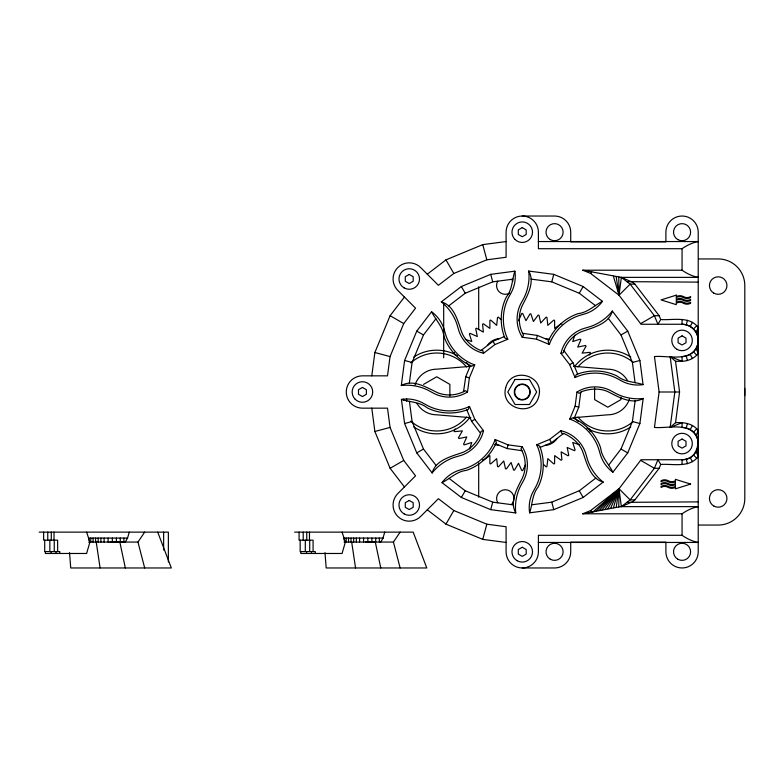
<?xml version="1.0" encoding="UTF-8"?>
<svg xmlns="http://www.w3.org/2000/svg" width="784" height="784" viewBox="0 0 784 784"><rect width="100%" height="100%" fill="white"/><g stroke="black" fill="none" stroke-linecap="round" stroke-linejoin="round"><path stroke-width="1.18" d="M618.772 506.944L621.349 506.631L630.13 499.888L654.385 468.293L657.923 459.738L660.726 464.451L659.138 468.293L634.883 499.888L630.13 499.888L619.017 488.775L590.675 510.521L582.767 513.794L618.772 506.944L619.017 488.775L641.057 459.738L682.06 459.738C698.23 459.649 699.083 442.627 698.221 430.641C693.154 423.478 683.697 422.096 675.534 422.703L670.163 427.417L674.828 392L670.163 356.583L682.06 361.297C688.215 361.052 694.546 358.445 698.221 353.359L697.662 336.238L698.221 327.487C689.538 315.795 673.005 320.401 660.726 319.549L657.923 324.262L654.385 315.707L630.13 284.112L621.349 277.369L582.767 270.206L590.675 273.479L619.017 295.225L641.057 324.262L682.06 324.262C689.205 324.302 695.78 329.349 697.662 336.238M660.726 319.549L659.138 315.707L634.883 284.112L630.13 284.112L619.017 295.225L621.349 277.369L698.221 277.369A192.639 76.371 85 0 1 682.06 270.206L582.767 270.206M371.792 375.84L374.87 352.506L390.109 315.707L404.436 297.038M390.05 356.583L387.512 375.84L362.433 375.84A16.16 16.16 0 0 0 346.273 392A16.16 16.16 0 0 0 362.433 408.16L387.512 408.16L390.05 427.417L403.721 460.433L415.549 475.849L397.811 493.577A16.16 16.16 0 0 0 397.811 516.431A16.16 16.16 0 0 0 420.665 516.431L438.403 498.693L453.818 510.521L486.825 524.192L506.092 526.73L506.092 551.809A16.16 16.16 0 0 0 522.242 567.969L554.562 567.969A16.16 16.16 0 0 0 570.713 551.809L570.713 542.165L665.9 542.175L665.9 551.809A16.16 16.16 0 0 0 682.06 567.969A16.16 16.16 0 0 0 698.221 551.809L698.221 232.191A16.16 16.16 0 0 0 682.06 216.031A16.16 16.16 0 0 0 665.9 232.191L665.9 241.864L570.713 241.864L570.713 232.191A16.16 16.16 0 0 0 554.562 216.031L522.242 216.031A16.16 16.16 0 0 0 506.092 232.191L506.092 257.27L486.825 259.808L453.818 273.479L438.403 285.307L420.665 267.569A16.16 16.16 0 0 0 397.811 267.569A16.16 16.16 0 0 0 397.811 290.423L415.549 308.151L403.721 323.567L390.05 356.583L374.87 352.506M401.3 385.542L404.603 360.473L416.765 331.103L431.582 311.787L433.278 313.071A34.584 34.584 0 0 1 443.803 328.3L445.91 335.464A48.059 48.059 0 0 0 471.713 363.727L474.722 364.913L469.371 377.829L467.499 392L464.491 393.646A34.3 34.3 0 0 1 434.336 393.646L427.741 390.06A48.334 48.334 0 0 0 402.29 385.405L401.3 385.542C413.178 378.682 427.045 387.796 437.972 392.872C446.841 396.263 457.199 395.499 465.402 390.687L467.499 392M409.356 383.17L412.08 362.482L423.478 334.974L435.924 318.755M470.4 365.481L465.696 376.849L463.54 391.706M575.123 406.171L576.985 392L580.003 390.354A34.3 34.3 0 0 1 610.158 390.354L616.753 393.94A48.334 48.334 0 0 0 642.204 398.595L643.194 398.458L639.891 423.527L627.729 452.897L612.902 472.213L611.216 470.929A34.584 34.584 0 0 1 600.691 455.7L598.574 448.536A48.059 48.059 0 0 0 572.781 420.273L569.772 419.087L575.123 406.171L578.798 407.151L574.084 418.519M578.798 407.151L580.787 392C589.294 388.57 600.426 387.619 609.207 392.294C619.076 397.419 632.433 404.848 643.194 398.458M608.57 465.245L621.016 449.026L632.404 421.518L635.128 400.83M697.662 344.607C691.988 362.914 668.095 355.221 654.444 356.583L659.109 392L654.444 427.417C668.095 428.779 691.988 421.086 697.662 439.393M675.534 422.703L679.571 392L675.534 361.297L670.163 356.583M616.195 507.277L619.017 488.775L592.812 512.079M469.626 448.948L471.772 442.47L464.157 444.9L463.569 444.244L466.774 436.923L458.944 438.54L458.424 437.825L462.384 430.877L454.426 431.661L453.985 430.906L455.22 428.907M574.868 335.052L572.722 341.53L580.336 339.1L580.924 339.756L577.72 347.077L585.55 345.46L586.069 346.175L582.11 353.123L590.068 352.339L590.509 353.094L589.274 355.093M129.291 532.13L127.537 538.069L125.264 542.058L112.328 542.058L112.347 538.069M384.748 532.13L382.994 538.069L380.72 542.058L344.049 542.058M506.092 542.45L482.758 539.382L486.825 524.192M490.725 509.649L461.345 497.477L442.039 482.66L443.323 480.964A34.584 34.584 0 0 1 458.552 470.439L465.716 468.332A48.059 48.059 0 0 0 493.969 442.529L495.155 439.53L508.081 444.881L522.242 446.743L523.898 449.751A34.3 34.3 0 0 1 523.898 479.906L520.302 486.511A48.334 48.334 0 0 0 515.656 511.962L515.784 512.952L490.725 509.649L492.724 502.162L465.226 490.764L448.997 478.318M495.733 443.842L507.091 448.546L508.081 444.881M536.413 339.119L549.329 344.47L550.515 341.471A48.059 48.059 0 0 1 578.778 315.668L585.942 313.561A34.584 34.584 0 0 0 601.171 303.036L602.455 301.34L583.149 286.523L553.769 274.351L528.7 271.048L528.837 272.038A48.334 48.334 0 0 1 524.192 297.489L520.596 304.094A34.3 34.3 0 0 0 520.596 334.249L522.242 337.257L536.413 339.119L537.403 335.454L548.761 340.158M595.487 305.682L579.268 293.236L551.76 281.838L553.769 274.351M686.245 324.811L687.46 320.264M686.245 427.976L687.46 423.419M432.16 472.958C435.708 459.708 451.956 456.347 463.266 452.211C471.939 448.33 478.72 440.471 481.121 431.269L483.532 430.71L474.839 419.371L469.489 406.455L466.519 407.739A48.059 48.059 0 0 1 428.299 405.994L421.743 402.427A34.584 34.584 0 0 0 406.641 398.958L401.418 399.389L404.603 423.527L416.765 452.897L432.16 472.958L432.758 472.164A48.334 48.334 0 0 1 454.044 457.454L461.247 455.328A34.3 34.3 0 0 0 482.572 434.003L483.532 430.71M612.333 311.042C608.786 324.292 592.537 327.653 581.218 331.789C572.555 335.67 565.774 343.529 563.373 352.731L560.952 353.29L569.654 364.629L575.005 377.545L577.965 376.261A48.059 48.059 0 0 1 616.195 378.006L622.751 381.573A34.584 34.584 0 0 0 640.969 384.895L643.066 384.611L639.891 360.473L627.729 331.103L612.333 311.042L611.736 311.836A48.334 48.334 0 0 1 590.45 326.546L583.237 328.672A34.3 34.3 0 0 0 561.922 349.997L560.952 353.29M441.294 301.909L442.088 302.516A48.334 48.334 0 0 1 456.798 323.802L458.924 331.005A34.3 34.3 0 0 0 480.239 352.33L483.532 353.29L494.871 344.588L507.797 339.237L506.503 336.277A48.059 48.059 0 0 1 508.248 298.047L511.815 291.491A34.584 34.584 0 0 0 515.147 273.283L514.863 271.176L490.725 274.351L461.345 286.523L441.294 301.909C454.544 305.466 457.895 321.714 462.041 333.024C465.392 341.305 473.36 347.312 480.847 350.605L492.969 341.295L504.337 336.591M603.2 482.091L602.406 481.484A48.334 48.334 0 0 1 587.696 460.198L585.57 452.995A34.3 34.3 0 0 0 564.255 431.67L560.952 430.71L549.613 439.412L536.697 444.763L537.981 447.723A48.059 48.059 0 0 1 536.246 485.953L532.669 492.509A34.584 34.584 0 0 0 529.347 510.717L529.631 512.824L553.769 509.649L583.149 497.477L603.2 482.091C589.95 478.534 586.589 462.286 582.453 450.976C579.102 442.695 571.134 436.688 563.647 433.395L551.515 442.705L540.156 447.409M613.431 507.718L619.017 488.775L595.938 511.305M514.863 271.176C511.942 279.81 512.432 289.531 506.307 297.097C500.094 309.749 499.575 324.958 504.857 338.012L507.797 339.237M529.631 512.824C532.552 504.19 532.062 494.469 538.187 486.903C544.4 474.251 544.919 459.042 539.637 445.988L536.697 444.763M518.508 320.715L521.801 313.433L522.683 313.433L525.986 320.715L530.023 313.816L530.895 313.914L533.414 321.499L538.147 315.06L539.01 315.246L540.725 323.057L546.105 317.148L546.938 317.412L547.83 325.36L553.798 320.048L554.602 320.401L554.651 328.398L561.148 323.743L561.912 324.184M469.489 406.455L468.264 409.385C455.2 414.667 439.991 414.158 427.349 407.935C419.783 401.82 410.052 402.31 401.418 399.389M575.005 377.545L576.23 374.615C589.284 369.333 604.503 369.842 617.145 376.065C624.711 382.18 634.442 381.69 643.066 384.611M525.505 464.775L522.683 470.567L521.801 470.567L518.508 463.285L514.471 470.184L513.598 470.086L511.08 462.501L506.346 468.94L505.484 468.754L503.769 460.943L498.389 466.852L497.546 466.588L496.664 458.64L490.696 463.952L489.892 463.599L489.843 455.602L483.346 460.257L482.581 459.816M610.667 508.179L619.017 488.775L621.349 506.631L698.221 506.631A192.639 76.371 -85 0 0 682.06 513.794L582.767 513.794M696.055 332.347L698.221 327.487M696.055 435.502L698.221 430.641M607.904 508.669L619.017 488.775L599.064 510.551M454.426 352.339L453.985 353.094L455.22 355.093M427.29 509.806L445.959 524.133L453.818 510.521M461.345 497.477L465.226 490.764M579.268 293.236L583.149 286.523M590.675 273.479L591.744 271.627M590.068 431.661L590.509 430.906L589.274 428.907M690.136 326.428L692.497 322.351M690.136 429.583L692.497 425.506M522.242 337.257L523.555 335.16C518.244 326.105 517.901 314.443 522.536 305.045C527.671 295.166 535.1 281.809 528.7 271.048M522.242 446.743L520.939 448.84C526.25 457.895 526.593 469.557 521.948 478.955C516.823 488.834 509.394 502.191 515.784 512.952M144.677 567.969L137.964 542.067L144.677 532.13M400.134 567.969L393.421 542.067L400.134 532.13M604.954 509.286L619.017 488.775L602.014 509.904M660.726 464.451C673.005 463.599 689.538 468.205 698.221 456.513L697.662 447.762M693.487 328.996L696.819 325.664M693.487 432.151L696.819 428.819M427.29 274.194L445.959 259.867L482.758 244.618L506.092 241.55M448.664 305.936L465.226 293.236L492.724 281.838L513.001 279.173M531.493 504.827L551.76 502.162L579.268 490.764L595.83 478.064M634.883 499.888L632.286 501.878L621.349 506.631M423.536 384.395L436.708 376.79L449.879 384.395L449.879 396.096M404.436 486.962L390.109 468.293L403.721 460.433M416.765 452.897L423.478 449.026L412.08 421.518L409.415 401.241M466.833 409.905L471.547 421.273L474.839 419.371M569.654 364.629L572.947 362.727L577.651 374.095M635.079 382.759L632.404 362.482L621.016 334.974L627.729 331.103M640.773 323.567L654.385 315.707L659.138 315.707M522.536 333.298L537.403 335.454M580.954 392.294L579.092 393.313L576.985 392M521.948 450.702L507.091 448.546M602.455 301.34C594.292 305.378 587.755 312.6 578.082 313.629C564.745 318.177 553.622 328.565 548.124 341.53L549.329 344.47M442.039 482.66C450.202 478.622 456.729 471.4 466.411 470.371C479.749 465.823 490.872 455.435 496.37 442.47L495.155 439.53M474.722 364.913L471.782 366.128C458.807 360.62 448.419 349.507 443.871 336.169C442.852 326.487 435.63 319.96 431.582 311.787M569.772 419.087L572.712 417.872C585.677 423.38 596.075 434.493 600.622 447.831C601.642 457.513 608.864 464.04 612.902 472.213M670.163 427.417L682.06 422.703L682.06 427.417A16.16 16.16 0 0 1 698.221 443.577A16.16 16.16 0 0 1 682.06 459.738L682.06 464.451M371.792 408.16L374.87 431.494L390.05 427.417M404.603 423.527L412.08 421.518M632.404 362.482L639.891 360.473M468.264 366.569L470.684 366.363M573.8 417.637L576.23 417.431M626.945 502.338L698.221 501.878M470.684 366.314L436.708 369.186A22.814 22.814 0 0 0 415.01 384.954M573.8 417.686L607.786 414.814A22.814 22.814 0 0 0 629.474 399.046M365.452 542.058L375.732 542.058L375.732 538.069M538.402 241.55L698.221 241.55A192.639 76.371 -85 0 0 682.06 248.714L538.402 248.714L538.402 232.191A16.16 16.16 0 0 0 522.242 216.031M698.613 258.945L718.193 258.945A26.607 26.607 0 0 1 744.8 285.552L744.8 498.448A26.607 26.607 0 0 1 718.193 525.055L698.613 525.055M698.221 282.122L626.945 281.662M675.534 361.297L682.06 361.297L682.06 356.583A16.16 16.16 0 0 0 698.221 340.423A16.16 16.16 0 0 0 682.06 324.262L682.06 319.549M659.109 392L679.571 392M659.138 468.293L654.385 468.293L640.773 460.433M39.2 532.13L168.364 532.13L168.364 562.001M294.657 532.13L413.178 532.13L426.79 567.969L326.183 567.969L324.997 552.661M538.402 542.45L698.221 542.45A192.639 76.371 85 0 1 682.06 535.286L538.402 535.286L538.402 551.809A16.16 16.16 0 0 1 522.242 567.969M127.537 538.069L88.592 538.069L88.592 540.058M382.994 538.069L344.049 538.069L344.049 540.058M88.592 542.058L137.964 542.067M393.421 542.067L379.358 542.058L379.358 538.069M109.995 542.058L120.275 542.058L120.275 538.069M367.902 542.058L367.804 538.069M573.8 366.363L576.23 366.569M573.8 366.314L607.786 369.186A22.814 22.814 0 0 1 627.533 380.593M468.264 417.431L470.684 417.637M470.684 417.686L436.708 414.814A22.814 22.814 0 0 1 416.951 403.407M531.072 279.114L551.76 281.838M492.724 502.162L513.422 504.886M465.294 339.374L471.772 341.53L469.351 333.906L469.998 333.318L477.329 336.532L475.712 328.702L476.427 328.182L483.365 332.132L482.581 324.184L483.346 323.743L489.843 328.398L489.892 320.401L490.696 320.048L496.664 325.36L497.546 317.412L498.389 317.148L500.937 319.568M579.2 444.626L572.722 442.47L575.142 450.094L574.486 450.682L567.165 447.468L568.782 455.298L568.067 455.818L561.119 451.868L561.912 459.816L561.148 460.257L554.651 455.602L554.602 463.599L553.798 463.952L547.83 458.64L546.938 466.588L546.105 466.852L543.557 464.432M404.603 360.473L412.08 362.482M465.696 376.849L469.371 377.829M632.404 421.518L639.891 423.527M563.961 350.693L572.947 362.727M480.945 350.281L482.983 350.879L483.532 353.29M563.549 433.719L561.511 433.121L560.952 430.71M480.523 433.307L471.547 421.273M445.959 524.133L482.758 539.382M621.349 277.369L632.286 282.122L634.883 284.112M390.109 315.707L403.721 323.567M416.765 331.103L423.478 334.974M621.016 449.026L627.729 452.897M693.487 351.849L696.819 355.181M693.487 455.004L696.819 458.336M608.315 318.422L621.016 334.974M423.478 449.026L436.178 465.578M690.136 354.417L692.497 358.494M690.136 457.572L692.497 461.649M445.959 259.867L453.818 273.479M461.345 286.523L465.226 293.236M492.969 341.295L494.871 344.588M549.613 439.412L551.515 442.705M579.268 490.764L583.149 497.477M590.675 510.521L591.734 512.354M696.055 348.498L698.221 353.359M696.055 451.653L698.221 456.513M374.87 431.494L390.109 468.293M157.721 532.13L171.333 567.969L70.727 567.969L69.541 552.661M342.069 532.13L345.362 542.067L342.069 553.475L300.821 553.475L300.821 551.573M86.612 532.13L89.905 542.067L86.612 553.475L45.364 553.475L45.364 551.573M613.431 276.282L619.017 295.225L618.772 277.056M686.245 356.024L687.46 360.581M686.245 459.189L687.46 463.736M482.758 244.618L486.825 259.808M490.725 274.351L492.724 281.838M551.76 502.162L553.769 509.649M375.301 542.067L380.779 567.969M125.322 567.969L119.844 542.067L116.414 542.058L116.414 538.069M616.195 276.723L619.017 295.225M351.683 542.067L355.554 567.969M96.226 542.067L100.097 567.969M403.525 399.105L403.613 400.075M682.06 248.714L682.06 270.206M682.06 513.794L682.06 535.286M620.948 397.263L620.948 399.605L607.786 407.21L594.615 399.605L594.615 387.904M478.691 286.777L478.691 329.603M478.691 462.962L478.691 497.223M443.685 304.564L443.685 357.788M406.641 398.958L406.641 401.124M382.729 538.069L382.729 538.559M371.871 538.069L371.871 542.058M363.57 538.069L363.57 542.058M359.572 538.069L359.572 542.058M356.357 538.069L356.357 542.058M353.633 538.069L353.633 542.058M351.026 538.069L351.026 542.058M348.537 538.069L348.537 542.058M346.214 538.069L346.214 542.058M315.266 553.475L315.266 551.573L300.164 551.573L300.164 540.166M313.09 551.573L313.09 540.166L299.086 540.166L299.086 532.13M311.483 551.573L311.483 553.475M309.709 540.166L309.709 551.573M309.474 532.13L309.474 540.166M306.75 532.13L306.75 540.166M306.554 551.573L306.554 553.475M305.299 540.166L305.299 551.573M303.212 532.13L303.212 540.166M163.631 532.13L163.631 550.045M127.273 538.069L127.273 538.559M123.901 538.069L123.901 542.058M108.114 538.069L108.114 542.058M104.115 538.069L104.115 542.058M100.901 538.069L100.901 542.058M98.176 538.069L98.176 542.058M95.57 538.069L95.57 542.058M93.08 538.069L93.08 542.058M90.758 538.069L90.758 542.058M59.809 553.475L59.809 551.573L44.708 551.573L44.708 540.166M57.634 551.573L57.634 540.166L43.63 540.166L43.63 532.13M56.027 551.573L56.027 553.475M54.253 540.166L54.253 551.573M54.018 532.13L54.018 540.166M51.293 532.13L51.293 540.166M51.097 551.573L51.097 553.475M49.843 540.166L49.843 551.573M47.755 532.13L47.755 540.166M497.762 502.799A8.702 8.702 0 0 1 500.3 491.313A8.702 8.702 0 0 1 511.972 492.852A8.702 8.702 0 0 1 511.452 504.602M509.669 293.128A8.742 8.742 0 0 1 497.722 281.182M511.482 279.369A8.742 8.742 0 0 1 512.873 281.182M744.751 388.423A133.055 133.055 0 0 1 744.751 395.577M469.508 417.941A41.817 41.817 0 0 1 413.736 426.947M413.736 357.053A41.817 41.817 0 0 1 457.621 355.789M466.274 362.433A41.817 41.817 0 0 1 469.508 366.059M466.558 417.059A38.965 38.965 0 0 1 410.796 421.106M410.796 362.894A38.965 38.965 0 0 1 466.558 366.941M630.748 426.947A41.817 41.817 0 0 1 586.873 428.211M578.21 421.567A41.817 41.817 0 0 1 574.986 417.941M574.986 366.059A41.817 41.817 0 0 1 630.748 357.053M632.835 421.841A38.965 38.965 0 0 1 577.935 417.059M577.935 366.941A38.965 38.965 0 0 1 632.835 362.159M545.135 338.551A15.905 15.905 0 0 1 549.78 339.609M487.403 345.45A15.905 15.905 0 0 1 499.359 338.551M557.091 438.55A15.905 15.905 0 0 1 545.135 445.449M499.359 445.449A15.905 15.905 0 0 1 494.714 444.391M505.719 387.57C499.751 408.964 533.238 417.941 538.775 396.43C544.733 375.036 511.246 366.059 505.719 387.57M515.019 379.485L507.797 392L515.019 404.515L529.465 404.515L536.687 392L529.465 379.485L515.019 379.485M409.238 274.429L405.289 276.713L405.289 281.28L409.238 283.553L413.188 281.28L413.188 276.713L409.238 274.429M522.242 227.625L518.293 229.908L518.293 234.465L522.242 236.748L526.201 234.465L526.201 229.908L522.242 227.625M362.433 387.433L358.484 389.717L358.484 394.283L362.433 396.567L366.383 394.283L366.383 389.717L362.433 387.433M682.06 335.856L678.111 338.139L678.111 342.706L682.06 344.98L686.01 342.706L686.01 338.139L682.06 335.856M409.238 500.447L405.289 502.72L405.289 507.287L409.238 509.571L413.188 507.287L413.188 502.72L409.238 500.447M682.06 439.02L678.111 441.294L678.111 445.861L682.06 448.144L686.01 445.861L686.01 441.294L682.06 439.02M522.242 547.252L518.293 549.535L518.293 554.092L522.242 556.375L526.201 554.092L526.201 549.535L522.242 547.252M676.269 295.156L661.059 299.909L676.269 304.662L676.269 303.241A7.242 7.242 0 0 1 683.442 303.241A7.242 7.242 0 0 0 690.616 303.241L690.616 302.291A7.242 7.242 0 0 1 683.442 302.291A7.242 7.242 0 0 0 676.269 302.291L676.269 300.39A7.242 7.242 0 0 1 683.442 300.39A7.242 7.242 0 0 0 690.616 300.39L690.616 299.439A7.242 7.242 0 0 1 683.442 299.439A7.242 7.242 0 0 0 676.269 299.439L676.269 297.577A7.242 7.242 0 0 1 683.442 297.577A7.242 7.242 0 0 0 690.616 297.577L690.616 296.626A7.242 7.242 0 0 1 683.442 296.626A7.242 7.242 0 0 0 676.269 296.626L676.269 295.156M690.616 484.091L675.406 488.844L675.406 487.374A7.242 7.242 0 0 1 668.233 487.374A7.242 7.242 0 0 0 661.059 487.374L661.059 486.423A7.242 7.242 0 0 1 668.233 486.423A7.242 7.242 0 0 0 675.406 486.423L675.406 484.561A7.242 7.242 0 0 1 668.233 484.561A7.242 7.242 0 0 0 661.059 484.561L661.059 483.61A7.242 7.242 0 0 1 668.233 483.61A7.242 7.242 0 0 0 675.406 483.61L675.406 481.709A7.242 7.242 0 0 1 668.233 481.709A7.242 7.242 0 0 0 661.059 481.709L661.059 480.759A7.242 7.242 0 0 1 668.233 480.759A7.242 7.242 0 0 0 675.406 480.759L675.406 479.338L690.616 484.091M713.812 506.013A8.742 8.742 0 0 0 726.935 498.448A8.742 8.742 0 0 0 713.812 490.872A8.742 8.742 0 0 0 713.812 506.013M713.812 293.128A8.742 8.742 0 0 0 726.935 285.552A8.742 8.742 0 0 0 713.812 277.987A8.742 8.742 0 0 0 713.812 293.128M676.925 452.466A10.261 10.261 0 0 0 692.321 443.577A10.261 10.261 0 0 0 676.925 434.689A10.261 10.261 0 0 0 676.925 452.466M517.117 560.707A10.261 10.261 0 0 0 532.512 551.809A10.261 10.261 0 0 0 517.117 542.92A10.261 10.261 0 0 0 517.117 560.707M404.113 513.892A10.261 10.261 0 0 0 419.509 505.004A10.261 10.261 0 0 0 404.113 496.115A10.261 10.261 0 0 0 404.113 513.892M676.925 349.311A10.261 10.261 0 0 0 692.321 340.423A10.261 10.261 0 0 0 676.925 331.534A10.261 10.261 0 0 0 676.925 349.311M514.99 239.443A10.261 10.261 0 0 0 532.16 234.847A10.261 10.261 0 0 0 519.586 222.274A10.261 10.261 0 0 0 514.99 239.443M355.172 399.262A10.261 10.261 0 0 0 372.351 394.656A10.261 10.261 0 0 0 359.778 382.082A10.261 10.261 0 0 0 355.172 399.262M404.113 287.885A10.261 10.261 0 0 0 419.509 278.996A10.261 10.261 0 0 0 404.113 270.108A10.261 10.261 0 0 0 404.113 287.885M677.778 559.217A8.555 8.555 0 0 0 690.616 551.809A8.555 8.555 0 0 0 677.778 544.41A8.555 8.555 0 0 0 677.778 559.217M550.28 559.217A8.555 8.555 0 0 0 563.118 551.809A8.555 8.555 0 0 0 550.28 544.41A8.555 8.555 0 0 0 550.28 559.217M550.28 239.59A8.555 8.555 0 0 0 563.118 232.191A8.555 8.555 0 0 0 550.28 224.783A8.555 8.555 0 0 0 550.28 239.59M677.778 239.59A8.555 8.555 0 0 0 690.616 232.191A8.555 8.555 0 0 0 677.778 224.783A8.555 8.555 0 0 0 677.778 239.59M516.872 397.38A7.605 7.605 0 0 0 529.592 393.97A7.605 7.605 0 0 0 520.282 384.66A7.605 7.605 0 0 0 516.872 397.38M518.253 398.909A7.987 7.987 0 0 0 530.229 392A7.987 7.987 0 0 0 518.253 385.091A7.987 7.987 0 0 0 518.253 398.909"/></g></svg>
